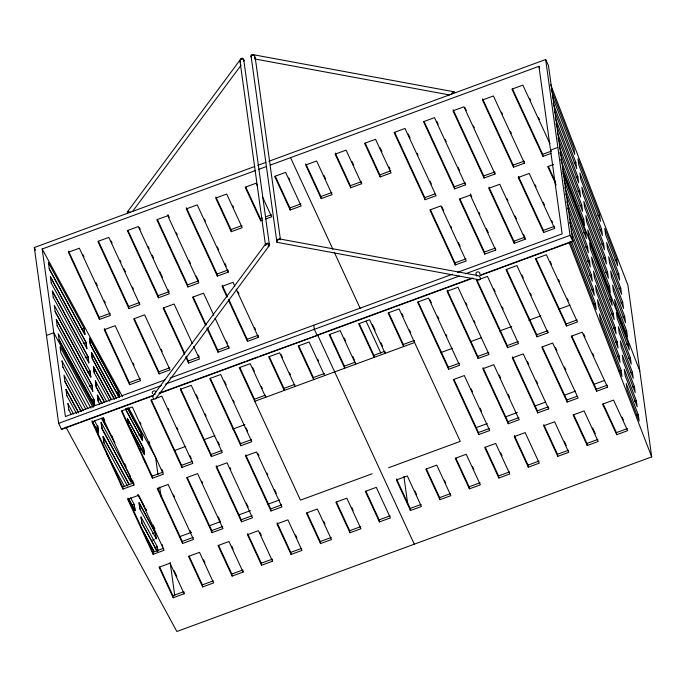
<?xml version="1.0" encoding="UTF-8"?>
<svg xmlns="http://www.w3.org/2000/svg" width="686" height="686" viewBox="0 0 686 686"><rect width="100%" height="100%" fill="white"/><g stroke="black" fill="none" stroke-linecap="round" stroke-linejoin="round"><path stroke-width="1.03" d="M243.779 60.677C244.327 58.85 241.978 57.135 240.803 58.979L127.296 212L127.922 212.917M454.741 92.747L454.123 91.821L252.714 54.597L251.736 54.571L251.007 55.549L276.93 242.304L479.248 279.811C482.035 279.451 479.625 275.48 477.67 275.549L280.034 239.02L277.881 239.911L276.801 242.038M451.156 94.436L452.331 92.67L454.123 91.821M156.571 397.134C155.662 401.49 150.937 397.82 153.595 395.025L265.456 244.207L267.446 244.027L269.204 244.833L269.392 245.502L156.005 398.36M265.456 244.207L265.971 245.116M240.803 58.979L240.057 60.857L240.4 62.675M132.552 211.494L241.138 65.119M254.823 58.524L254.695 56.141L252.714 54.597M153.595 395.025L154.479 394.244M476.521 276.055L477.67 275.549M127.296 212L128.668 211.682L130.666 212.283M269.392 245.502L268.423 245.785M48.406 262.609L49.306 268.998L84.953 334.528L84.095 328.32L48.449 262.798M49.212 268.835L84.85 334.356L83.992 328.157L81.274 329.306M51.279 283.215L50.378 276.827L86.067 342.537L86.925 348.745L51.236 283.026M53.242 297.432L52.342 291.044L88.031 356.754L88.897 362.963L53.208 297.244M55.129 311.487L90.861 377.18L90.003 370.972L54.263 305.279L55.214 311.658L90.758 377.017L89.9 370.809L87.182 371.958M57.187 325.876L56.286 319.479L91.975 385.189L92.833 391.397L57.092 325.704M59.065 339.922L94.805 405.615L93.948 399.406L58.207 333.713L59.159 340.093L94.702 405.452L93.836 399.243L91.127 400.401M83.246 343.523L85.956 342.374L50.378 276.827M61.98 360.956L87.954 408.693M62.889 367.147L85.767 409.285M85.21 357.74L87.928 356.591L52.342 291.044M66.782 395.599L76.515 413.512M89.154 386.175L91.873 385.026L56.286 319.479M67.888 403.617L73.565 414.052M68.797 409.799L71.378 414.653M116.723 392.555L118.532 391.792L89.42 338.155L90.278 344.363L118.884 397.057M94.9 427.635L97.721 426.649M138.821 435.318L141.539 434.161L127.382 408.093M140.793 449.536L143.511 448.387L127.33 418.589L128.196 424.797L144.369 454.586L143.511 448.387M128.376 476.676L130.186 475.904L101.074 422.276L101.931 428.476L131.052 482.112L130.331 476.942M132.321 505.11L134.13 504.339L134.988 510.547L128.351 498.31M152.446 533.648L155.165 532.499L138.984 502.701L139.85 508.909L156.237 538.827L155.37 532.619L139.172 502.838L140.03 509.046M152.403 540.234L154.213 539.47M154.419 547.865L157.128 546.716L157.703 550.849M153.184 395.745L61.483 429.462L58.662 423.356L34.3 247.535L254.772 166.466M257.79 165.36L265.834 162.402M268.852 161.287L545.662 59.511L548.483 65.616L572.844 241.429L480.14 275.523M164.94 379.924L65.393 416.531L42.18 248.992L255.355 170.6M258.373 169.493L266.417 166.535M270.438 165.052L538.93 66.328L539.65 68.214M231.268 231.679L215.738 198.074L226.689 194.044L242.218 227.649L231.268 231.679L230.976 229.604L241.935 225.583M262.721 220.112L260.731 220.841L260.44 218.774L262.429 218.045M265.422 216.939L271.399 214.744M290.195 210.01L274.666 176.405L285.625 172.375L301.145 205.98L290.195 210.01L289.904 207.944L300.862 203.914M321.202 198.606L305.673 165L316.632 160.97L332.161 194.575L321.202 198.606L320.919 196.539L331.878 192.509M350.666 187.767L350.383 185.7L361.342 181.67L361.625 183.745L350.666 187.767L335.137 154.161L346.096 150.131L361.625 183.745M380.13 176.937L364.6 143.331L375.559 139.301L391.089 172.906L380.13 176.937L379.847 174.87L390.806 170.84M265.705 219.014L271.682 216.81L262.369 196.65M46.477 335.445L53.782 332.761L93.75 406.215M550.532 150.097L557.838 147.413M99.47 319.453L68.411 252.242L79.37 248.212L110.429 315.423L99.47 319.453L99.187 317.386L110.146 313.356M128.934 308.623L97.875 241.403L108.834 237.373L139.893 304.593L128.934 308.623L128.651 306.548L139.61 302.526M158.397 297.784L127.339 230.573L138.298 226.543L169.356 293.754L158.397 297.784L158.114 295.717L169.073 291.687L168.181 289.766M187.861 286.954L156.811 219.734L167.761 215.713L198.82 282.924L187.861 286.954L187.578 284.887L198.537 280.857M217.325 276.115L217.042 274.048L228.001 270.018L228.284 272.085L217.325 276.115L186.275 208.904L197.225 204.874L228.284 272.085M425.123 199.712L394.064 132.492L405.023 128.462L436.082 195.681L425.123 199.712L424.84 197.637L434.795 193.975M454.586 188.873L454.303 186.806L465.262 182.776L465.545 184.843L454.586 188.873L423.528 121.662L434.487 117.632L465.545 184.843M484.05 178.043L483.767 175.976L494.726 171.946L495.009 174.012L484.05 178.043L452.992 110.823L463.95 106.802L495.009 174.012M513.514 167.204L513.231 165.137L524.19 161.107L524.473 163.174L513.514 167.204L482.464 99.993L493.414 95.963L524.473 163.174M550.952 153.441L542.978 156.374L542.695 154.307L551.655 151.006M560.042 153.75L560.659 153.527M553.696 164.434L547.72 166.629L556.192 184.963M129.62 384.709L104.212 329.709L115.171 325.687L140.579 380.679L129.62 384.709L129.337 382.634L140.296 378.603M159.083 373.87L133.676 318.879L144.635 314.848L170.042 369.84L159.083 373.87L158.8 371.803L169.759 367.773M193.709 346.464L199.506 359.01L188.547 363.04L188.264 360.965L199.223 356.943L198.331 355.014M218.011 352.201L217.728 350.134L228.687 346.104L228.97 348.171L218.011 352.201L206.872 328.08M247.475 341.371L247.192 339.304L258.15 335.274L258.433 337.341L247.475 341.371L228.309 299.885M455.272 264.959L429.865 209.967L440.824 205.937L466.231 260.929L455.272 264.959L454.99 262.892L465.948 258.862M484.736 254.129L484.453 252.054L495.412 248.032L495.695 250.098L484.736 254.129L459.328 199.129L470.287 195.107L495.695 250.098M514.2 243.29L513.917 241.223L524.876 237.193L525.159 239.26L514.2 243.29L488.792 188.298L499.751 184.268L525.159 239.26M543.664 232.46L543.381 230.393L554.339 226.363L554.622 228.429L543.664 232.46L518.256 177.468L529.215 173.438L554.622 228.429M169.974 378.08L452.537 274.177M457.562 272.325L562.143 233.875L538.93 66.328M58.662 423.356L161.424 385.566M165.455 384.083L459.208 276.072M465.237 273.851L570.023 235.324L545.662 59.511M62.057 428.879L78.719 422.756M80.699 422.027L153.132 395.393M159.169 393.172L244.679 361.728M246.694 360.99L257.756 356.917M259.771 356.18L317.164 335.445L314.342 329.34L313.768 325.198M318.124 334.725L472.037 278.13M480.089 275.172L553.525 248.169M554.528 247.792L571.189 241.669M159.221 393.524L473.091 278.113M153.827 399.08L150.843 400.187L181.901 467.398L192.86 463.367L161.802 396.156L155.825 398.352M388.593 467.732L460.272 441.372L399.063 308.914L388.105 312.936L403.634 346.55L403.342 344.475L414.301 340.453L414.593 342.52L254.763 401.284L254.48 399.218L265.431 395.187L265.722 397.254L250.193 363.649L239.234 367.679L300.442 500.145L372.121 473.786M295.186 386.424L279.656 352.818L268.698 356.849L284.227 390.454L283.944 388.387L294.903 384.357M324.65 375.594L309.12 341.98L298.161 346.01L313.691 379.615L313.408 377.549L324.367 373.518M344.415 366.144L355.374 362.114L355.665 364.189L340.136 330.583L329.177 334.605L344.706 368.219L344.415 366.144L329.777 334.459M373.879 355.314L384.837 351.283L385.129 353.35L369.6 319.745L358.641 323.775L374.17 357.38L373.879 355.314L359.241 323.629M174.673 450.47L185.709 446.415M203.768 439.769L214.804 435.713M232.863 429.067L244.902 424.643M440.541 352.707L452.58 348.282M470.639 341.637L481.675 337.581M499.734 330.944L511.773 326.51M528.829 320.242L540.868 315.817M558.927 309.172L569.963 305.116M133.641 482.97L133.933 485.036L122.974 489.067L122.683 487L133.641 482.97L132.312 480.089M152.438 478.228L121.379 411.017L132.338 406.987L163.397 474.198L152.438 478.228L152.146 476.161L163.105 472.131L161.776 469.25M181.901 467.398L181.61 465.331L192.569 461.301M211.365 456.559L180.307 389.348L191.265 385.318L222.324 452.537L211.365 456.559L211.074 454.492L222.032 450.462M240.829 445.728L209.77 378.518L220.729 374.487L251.788 441.698L240.829 445.728L240.537 443.662L251.496 439.632M448.627 369.317L417.568 302.106L428.527 298.076L459.586 365.286L448.627 369.317L448.335 367.25L459.294 363.22M478.091 358.486L447.032 291.276L457.991 287.245L489.049 354.456L478.091 358.486L477.799 356.42L488.758 352.39M507.554 347.648L476.496 280.437L487.454 276.407L518.513 343.626L507.554 347.648L507.263 345.581L518.222 341.551M537.018 336.817L536.726 334.751L547.685 330.721L547.977 332.787L537.018 336.817L505.959 269.607L516.918 265.576L547.977 332.787M566.482 325.979L535.423 258.768L546.382 254.738L577.441 321.957L566.482 325.979L566.19 323.912L577.149 319.882M179.252 536.821L191.291 532.396M209.35 525.75L220.386 521.694M238.445 515.057L250.484 510.633M267.54 504.356L279.579 499.931M476.221 427.627L487.257 423.562M505.316 416.925L517.355 412.5M534.411 406.223L545.447 402.168M564.509 395.162L575.545 391.097M593.604 384.46L604.64 380.404M153.124 554.314L127.707 499.322L138.666 495.292L164.083 550.283L153.124 554.314L152.832 552.247L163.791 548.217M182.587 543.483L157.18 488.492L168.13 484.462L193.546 539.453L182.587 543.483L182.296 541.417L193.255 537.387M212.051 532.645L186.643 477.653L197.594 473.623L223.01 528.614L212.051 532.645L211.76 530.578L222.718 526.548M241.515 521.814L216.107 466.823L227.057 462.793L252.474 517.784L241.515 521.814L241.223 519.748L252.182 515.718M270.979 510.976L245.571 455.984L256.53 451.954L281.937 506.945L270.979 510.976L270.696 508.909L281.646 504.879M478.777 434.572L453.36 379.581L464.319 375.551L489.735 430.542L478.777 434.572L478.485 432.506L489.444 428.476M508.24 423.734L482.833 368.742L493.783 364.712L519.199 419.703L508.24 423.734L507.949 421.667L518.908 417.637M537.704 412.903L537.412 410.837L548.371 406.807L548.663 408.873L537.704 412.903L512.296 357.912L523.247 353.882L548.663 408.873M567.168 402.065L541.76 347.073L552.71 343.043L578.127 398.034L567.168 402.065L566.876 399.998L576.84 396.337M596.631 391.234L596.348 389.168L607.299 385.138L607.59 387.204L596.631 391.234L571.224 336.243L582.182 332.213L607.59 387.204M173.198 597.763L172.915 595.697L183.874 591.666L184.157 593.742L173.198 597.763L159.083 567.219L170.042 563.189L184.157 593.742M202.662 586.933L188.547 556.38L199.506 552.35L213.62 582.903L202.662 586.933L202.379 584.866L213.337 580.836M232.125 576.094L231.842 574.028L242.801 569.997L243.084 572.073L232.125 576.094L218.011 545.55L228.97 541.52L243.084 572.073M261.589 565.264L261.306 563.197L272.265 559.167L272.548 561.234L261.589 565.264L247.475 534.711L258.433 530.681L272.548 561.234M291.053 554.434L276.938 523.881L287.897 519.851L302.012 550.404L291.053 554.434L290.77 552.359L301.729 548.328M320.516 543.595L306.402 513.042L317.361 509.012L331.475 539.565L320.516 543.595L320.233 541.528L331.192 537.498M349.98 532.765L335.866 502.212L346.824 498.182L360.939 528.735L349.98 532.765L349.697 530.69L360.656 526.668M379.444 521.926L365.329 491.373L376.288 487.343L390.403 517.896L379.444 521.926L379.161 519.859L390.12 515.829M410.46 510.521L396.345 479.968L407.304 475.947L421.418 506.491L410.46 510.521L410.177 508.455L421.127 504.424M439.923 499.691L425.809 469.138L436.768 465.108L450.882 495.661L439.923 499.691L439.64 497.624L450.591 493.594M469.387 488.852L455.272 458.299L466.231 454.278L480.346 484.822L469.387 488.852L469.104 486.786L480.063 482.755M498.851 478.022L484.736 447.469L495.695 443.439L509.809 473.992L498.851 478.022L498.568 475.955L509.527 471.925M528.314 467.183L514.2 436.639L525.159 432.609L539.273 463.161L528.314 467.183L528.031 465.117L538.99 461.086M557.778 456.353L543.664 425.8L554.622 421.77L568.737 452.323L557.778 456.353L557.495 454.286L568.454 450.256M587.242 445.523L573.127 414.97L584.086 410.94L598.201 441.492L587.242 445.523L586.959 443.448L597.918 439.417M616.705 434.684L602.591 404.131L613.55 400.101L627.664 430.654L616.705 434.684L616.422 432.617L627.381 428.587M550.626 84.549L627.913 285.205L651.7 456.885L176.868 631.489L65.95 427.164M573.959 163.036L575.854 162.436L553.165 103.543M575.931 177.254L577.826 176.654L555.137 117.76M577.904 191.471L579.79 190.871L557.495 132.981M579.876 205.689L581.762 205.097L559.467 147.198M581.839 219.906L583.735 219.314L560.668 159.418M597.746 215.678L599.641 215.087L577.929 158.732L578.795 164.94L600.499 221.295L599.641 215.087M583.649 232.931L585.535 232.331L562.854 173.438M599.718 229.896L601.613 229.304L579.902 172.949L580.759 179.157L602.471 235.512L601.613 229.304M585.612 247.149L587.508 246.548L564.827 187.655M601.691 244.113L603.577 243.521L581.874 187.167L582.731 193.375L604.435 249.73L603.577 243.521M587.585 261.366L589.48 260.774L566.79 201.873M603.654 258.339L605.549 257.739L583.846 201.384L584.704 207.592L606.407 263.947L605.549 257.739M614.896 260.208L616.791 259.617L604.735 228.309L605.592 234.509L617.649 265.816L616.791 259.617M589.557 275.583L591.452 274.992L569.148 217.093M605.627 272.556L607.522 271.956L585.81 215.601L586.676 221.81L608.379 278.164L607.522 271.956M616.868 274.426L618.763 273.834L606.698 242.527L607.564 248.726L619.621 280.034L618.763 273.834M591.529 289.801L593.416 289.209L571.121 231.311M607.599 286.774L609.485 286.173L587.782 229.819L588.639 236.027L610.351 292.382L609.485 286.173M618.841 288.643L620.727 288.051L608.671 256.744L609.528 262.944L621.593 294.26L620.727 288.051M593.493 304.018L595.388 303.426L571.549 241.532M609.4 299.799L611.295 299.199L589.591 242.844L590.449 249.052L612.152 305.407L611.295 299.199M620.804 302.86L622.699 302.269L610.643 270.961L611.5 277.17L623.557 308.477L622.699 302.269M611.372 314.017L613.267 313.416L591.555 257.061L592.421 263.27L614.124 319.625L613.267 313.416M622.777 317.078L624.672 316.486L612.607 285.179L613.473 291.387L625.529 322.694L624.672 316.486M613.344 328.234L615.231 327.634L593.527 271.279L594.385 277.487L616.097 333.842L615.231 327.634M624.749 331.295L626.635 330.703L614.579 299.396L615.436 305.604L627.501 336.912L626.635 330.703M615.308 342.451L617.203 341.86L595.499 285.496L596.357 291.704L618.06 348.059L617.203 341.86M626.55 344.321L628.445 343.729L616.388 312.422L617.246 318.621L629.302 349.937L628.445 343.729M617.28 356.669L619.175 356.077L597.463 299.722L598.329 305.922L620.033 362.277L619.175 356.077M628.522 358.538L630.417 357.946L618.352 326.639L619.218 332.847L631.274 364.155L630.417 357.946M619.252 370.886L621.147 370.294L599.435 313.939L600.293 320.139L622.005 376.494L621.147 370.294M630.494 372.755L632.381 372.164L620.324 340.856L621.182 347.065L633.247 378.372L632.381 372.164M632.466 386.973L634.353 386.381L622.296 355.074L623.154 361.282L635.21 392.589L634.353 386.381M634.43 401.19L636.325 400.598L624.269 369.291L625.126 375.499L637.183 406.807L636.325 400.598M636.402 415.416L638.297 414.816L626.232 383.508L627.098 389.717L639.155 421.024L638.297 414.816M154.967 394.09L155.448 394.116M254.523 58.902L449.682 94.968M479.248 279.811L478.168 279.442M280.034 239.02L280.411 239.808M92.378 421.487L98.578 432.857L97.738 425.877M42.18 248.992L122.442 396.525M128.565 407.776L155.611 457.476L157.96 474.446M127.57 408.23L141.745 434.289L142.611 440.498L126.404 410.717L126.121 408.642M119.055 397.194L90.398 344.526L89.532 338.318L118.704 391.929L119.415 397.1M116.577 398.626L91.504 352.535L92.361 358.744L114.365 399.192M116.414 398.48L91.392 352.381L92.25 358.581L114.21 399.038M111.389 399.672L93.476 366.753L94.334 372.961M143.16 458.077L145.689 462.724M111.235 399.526L93.356 366.598L94.222 372.798L109.683 401.181M144.463 460.735L145.475 462.604M106.707 401.67L95.328 380.816L96.186 387.015L104.358 402.073M104.495 402.228L96.306 387.178L95.448 380.979M102.017 403.66L97.412 395.196L98.278 401.396M101.897 403.497L97.301 395.033L98.158 401.233L99.813 404.217M101.777 418.434L113.55 440.069M101.665 418.28L114.939 442.736M93.099 407.587L60.059 346.722L60.865 352.947L90.912 408.17M138.058 494.829L145.149 507.854M137.877 494.692L144.446 506.791M145.458 508.652L146.47 510.521M129.26 484.625L103.157 436.656L104.023 442.856M94.565 420.887L97.609 426.486L98.475 432.695M129.097 484.479L103.046 436.493L103.903 442.693L127.399 485.98M83.315 410.743L63.995 375.156L64.904 381.553M106.664 453.695L124.578 486.614M130.554 497.753L134.293 504.484L135.159 510.684L128.505 498.456M81.145 411.429L64.81 381.382L81.128 411.326M120.316 483.407L122.365 487.171M157.188 551.184L142.002 523.264L141.136 517.055M156.983 551.055L141.813 523.126L140.956 516.918L157.343 546.845L157.917 550.978M66.01 389.562L78.701 412.903M143.108 531.273L154.247 551.75M78.676 412.783L65.967 389.374L66.868 395.771M142.928 531.135L154.05 551.621M251.505 57.161L251.033 56.055M529.695 98.424L530.578 100.345M538.57 117.632L539.453 119.544M549.949 143.7L522.878 85.133L511.928 89.154L542.978 156.374M512.528 89.008L542.695 154.307M548.328 166.492L555.454 181.927M570.023 235.324L572.844 241.429M501.56 112.135L502.452 114.056M510.435 131.343L511.319 133.264M535.166 184.877L536.058 186.806M543.192 202.241L544.53 205.131M551.664 220.575L552.556 222.504M482.618 98.887L513.231 165.137M518.419 176.362L543.381 230.393M550.086 261.315L551.415 264.196M558.515 279.554L559.407 281.474M567.391 298.762L568.282 300.682M583.675 334.005L585.012 336.895M592.593 353.299L593.93 356.188M622.082 417.131L623.411 419.995M536.023 258.622L566.19 323.912M571.824 336.106L596.348 389.168M603.183 403.977L616.422 432.617M464.997 107.608L466.326 110.489M473.426 125.855L474.318 127.776M507.04 198.606L507.932 200.535M515.066 215.97L516.404 218.86M523.538 234.303L524.43 236.233M453.154 109.717L483.767 175.976M488.955 187.192L513.917 241.223M521.952 275.026L523.289 277.907M530.381 293.274L531.273 295.194M555.549 347.733L556.886 350.623M564.467 367.027L565.804 369.917M592.618 427.961L595.268 433.689M506.56 269.452L536.726 334.751M542.36 346.936L566.876 399.998M573.719 414.807L586.959 443.448M436.862 121.328L438.2 124.209M445.291 139.567L446.183 141.488M458.162 167.41L459.491 170.291M470.442 194.001L471.779 196.891M478.914 212.334L479.806 214.264M486.494 228.73L488.278 232.588M424.128 121.516L454.303 186.806M459.937 198.991L484.453 252.054M493.826 288.746L495.155 291.627M502.255 306.985L503.138 308.906M527.423 361.462L528.76 364.352M536.341 380.756L537.678 383.645M564.484 441.664L566.242 445.48M476.65 279.331L507.263 345.581M512.451 356.806L537.412 410.837M543.818 424.685L557.495 454.286M408.29 134.079L410.065 137.92M417.165 153.287L418.048 155.208M430.028 181.13L431.357 184.011M441.87 206.76L443.653 210.619M450.788 226.063L451.68 227.992M458.368 242.458L460.152 246.317M394.664 132.347L424.84 197.637M430.465 209.83L454.99 262.892M465.691 302.457L467.02 305.339M474.12 320.705L475.004 322.617M499.297 375.191L500.634 378.08M508.215 394.484L509.552 397.374M447.186 290.161L477.799 356.42M482.987 367.636L507.949 421.667M514.354 435.524L528.031 465.117M380.155 147.79L381.93 151.632M389.031 166.998L389.914 168.919M365.201 143.185L379.847 174.87M430.011 299.851L431.348 302.732M437.557 316.169L438.886 319.05M445.986 334.416L446.869 336.337M471.171 388.919L472.508 391.809M480.08 408.213L481.418 411.103M500.703 452.829L502.023 455.693M418.168 301.96L448.335 367.25M453.969 379.435L478.485 432.506M485.328 447.306L498.568 475.955M352.021 161.51L353.796 165.352M335.3 153.055L350.383 185.7M401.876 313.562L403.214 316.443M409.422 329.889L410.751 332.77M472.56 466.523L473.88 469.396M388.705 312.79L403.342 344.475M455.864 458.145L469.104 486.786M323.886 175.222L325.661 179.063M305.836 163.885L320.919 196.539M372.412 324.401L375.079 330.163M380.85 342.64L382.617 346.481M444.417 480.226L445.746 483.09M290.855 158.303L332.95 249.404M334.288 252.311L360.261 308.529M366.084 321.125L380.859 353.11M426.4 468.975L439.64 497.624M288.883 177.983L289.775 179.904M275.266 176.251L289.904 207.944M344.286 338.112L345.615 340.993M352.715 356.36L354.49 360.193M414.953 491.056L416.719 494.88M396.499 478.862L410.177 508.455M257.49 186.086L256.161 183.205L245.202 187.235L260.731 220.841M317.472 334.665L414.284 544.187M245.802 187.089L260.44 218.774M317.704 359.121L318.596 361.042M298.762 345.864L313.408 377.549M365.93 491.219L379.161 519.859M232.614 205.414L233.506 207.335M215.893 196.959L230.976 229.604M281.149 354.585L282.478 357.466M289.578 372.832L290.461 374.753M351.832 507.571L353.153 510.435M269.298 356.694L283.944 388.387M336.466 502.049L349.697 530.69M204.488 219.126L205.371 221.046M217.351 246.977L218.68 249.858M224.897 263.295L226.226 266.177M238.085 291.859L238.977 293.788M254.583 327.556L255.475 329.486M234.809 286.208L233.026 282.349L222.067 286.379L226.972 296.987M236.147 289.098L258.433 337.341M186.429 207.798L217.042 274.048M222.23 285.273L227.581 296.849M228.91 299.748L247.192 339.304M252.568 367.344L254.343 371.186M261.443 386.544L262.326 388.465M323.689 521.266L325.018 524.13M239.834 367.533L254.48 399.218M307.002 512.888L320.233 541.528M167.924 214.598L169.253 217.479M176.353 232.846L177.237 234.766M189.216 260.689L190.545 263.57M196.316 276.055L198.091 279.897M226.457 341.285L227.349 343.214M213.818 315.371L203.562 293.179L192.603 297.21L205.534 325.19M215.155 318.261L228.97 348.171M157.411 219.589L187.578 284.887M193.212 297.072L206.134 325.053M207.472 327.942L217.728 350.134M224.433 381.056L226.209 384.897M233.309 400.264L234.192 402.185M246.171 428.107L247.509 430.988M258.022 453.746L258.914 455.675M266.94 473.04L267.832 474.969M274.52 489.444L276.304 493.303M295.546 534.969L296.875 537.833M210.37 378.363L240.537 443.662M245.725 454.887L270.696 508.909M277.093 522.766L290.77 552.359M139.344 227.358L140.236 229.278M148.219 246.557L149.102 248.478M152.215 255.201L153.544 258.082M159.752 271.527L162.419 277.281M192.372 343.575L174.098 304.018L163.139 308.04L184.534 354.353M127.948 230.427L158.114 295.717M163.748 307.903L184.697 353.247M186.035 356.145L188.264 360.965M185.872 357.252L188.547 363.04M196.299 394.776L198.074 398.617M205.174 413.975L206.066 415.896M218.045 441.827L219.374 444.7M229.896 467.475L230.788 469.404M246.394 503.172L248.169 507.031M259.908 532.43L261.237 535.294M180.461 388.242L211.074 454.492M216.262 465.717L241.223 519.748M247.629 533.597L261.306 563.197M111.209 241.069L112.101 242.99M120.084 260.277L120.976 262.198M124.08 268.912L125.409 271.793M132.509 287.16L133.393 289.08M161.287 349.44L162.179 351.369M98.475 241.258L128.651 306.548M134.285 318.741L158.8 371.803M168.173 408.487L169.056 410.408M177.039 427.695L177.931 429.616M189.911 455.538L191.24 458.42M201.77 481.203L202.662 483.133M218.259 516.901L220.043 520.76M231.765 546.133L233.094 548.997M151.443 400.032L181.61 465.331M187.244 477.516L211.76 530.578M218.602 545.387L231.842 574.028M83.075 254.789L83.966 256.701M95.946 282.632L97.275 285.513M104.375 300.871L105.258 302.792M133.161 363.168L134.053 365.098M68.574 251.136L99.187 317.386M104.375 328.611L129.337 382.634M140.038 422.199L140.922 424.12M148.913 441.407L149.797 443.328M173.644 494.932L174.536 496.861M190.133 530.63L191.025 532.559M203.631 559.827L204.951 562.692M121.979 410.871L152.146 476.161M157.78 488.346L182.296 541.417M189.139 556.226L202.379 584.866M34.3 247.535L35.509 250.158M103.475 417.671L104.804 420.552M111.904 435.919L112.787 437.84M124.766 463.762L126.104 466.643M145.518 508.66L146.41 510.59M153.098 525.064L154.873 528.923M162.007 544.358L162.899 546.288M174.167 570.666L176.808 576.394M133.933 485.036L102.874 417.825L91.915 421.847L122.974 489.067M92.07 420.741L122.683 487M127.87 498.216L152.832 552.247M159.675 567.056L172.915 595.697M551.201 89.326L573.882 148.219L574.748 154.427L552.444 96.529M554.794 111.741L576.712 168.645L575.854 162.436M555.994 123.969L578.684 182.862L577.826 176.654M557.967 138.186L580.656 197.079L579.79 190.871M559.939 152.403L582.62 211.297L581.762 205.097M562.297 167.616L584.592 225.514L583.735 219.314M562.906 171.389L639.806 371.049M564.098 180.641L586.401 238.539L585.535 232.331M565.684 193.864L588.365 252.757L587.508 246.548M567.656 208.081L590.337 266.974L589.48 260.774M569.62 222.298L592.31 281.191L591.452 274.992M571.592 236.516L594.282 295.409L593.416 289.209M570.1 241.746L596.245 309.626L595.388 303.426M569.028 242.252L651.7 456.885M403.917 476.496L407.733 504.073M255.158 57.247L280.403 239.448M243.787 59.999L269.461 245.305M265.473 245.013L239.963 60.917A1.964 1.664 -7.9 0 1 242.081 59.099A1.964 1.664 -7.9 0 1 243.83 61.045M159.718 487.171L161.039 496.715M170.154 562.46L174.707 595.328M141.539 434.161L142.396 440.369L126.224 410.571L125.932 408.504M155.165 532.499L156.022 538.699M130.64 478.116L131.215 482.249L102.051 428.639L101.194 422.43M118.532 391.792L119.253 396.962M85.956 342.374L86.822 348.582M87.928 356.591L88.786 362.8M91.873 385.026L92.73 391.234M62.032 360.939L62.932 367.336M67.94 403.591L68.84 409.988M277.461 242.141A1.964 1.664 -7.9 0 1 277.093 241.858M276.818 241.498A1.964 1.664 -7.9 0 1 280.12 239.628M265.559 245.434A1.964 1.664 -7.9 0 1 266.828 243.29A1.964 1.664 -7.9 0 1 269.289 244.267A1.964 1.664 -7.9 0 1 268.02 246.42M476.298 274.589A1.964 1.664 -7.9 0 1 477.67 271.896A1.964 1.664 -7.9 0 1 479.677 274.151M251.316 57.41A1.964 1.664 -7.9 0 1 254.609 55.532M152.644 393.601A1.964 1.664 -7.9 0 1 153.287 391.131A1.964 1.664 -7.9 0 1 156.056 391.886M143.717 448.507L127.51 418.726L128.376 424.934L144.575 454.715L143.717 448.507"/></g></svg>
